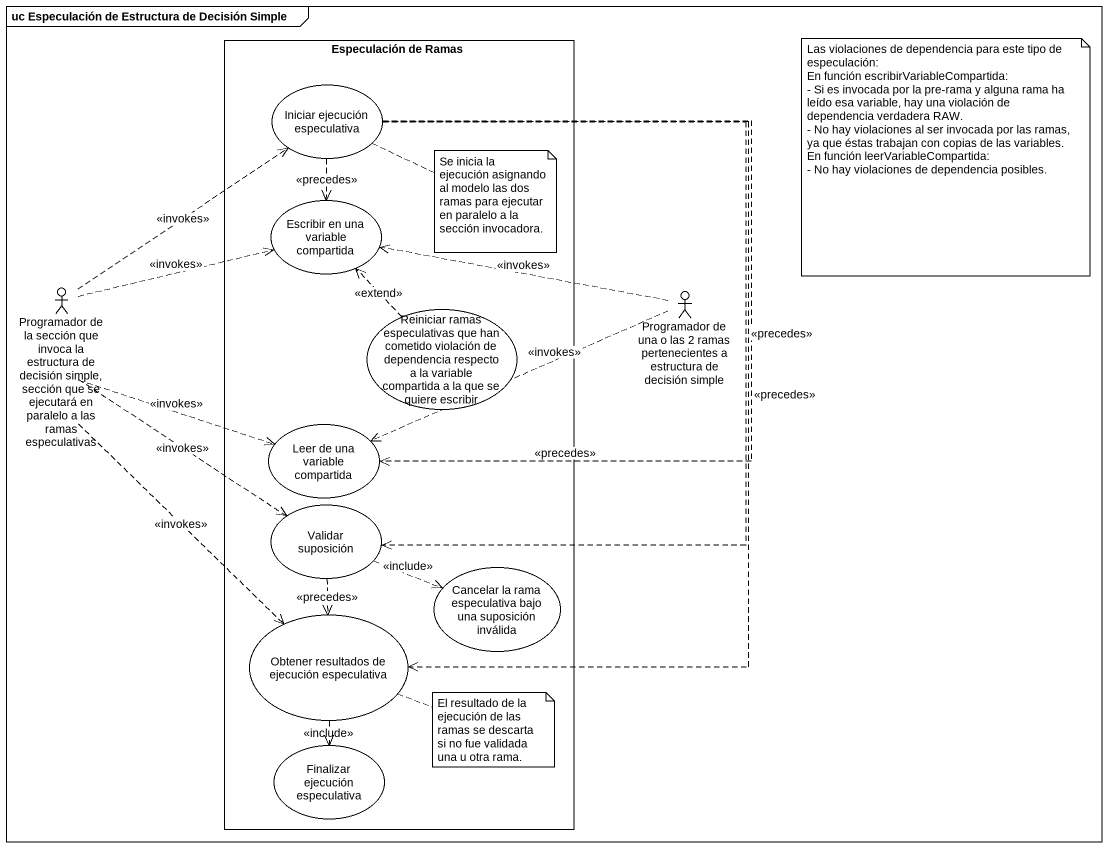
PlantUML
@startuml
mainframe uc Especulación de Estructura de Decisión Simple
rectangle "Especulación de Ramas" as Especulación_de_Ramas {
  usecase "Iniciar ejecución especulativa" as Iniciar_ejecución
  usecase "Escribir en una variable compartida" as Escribir_en_una_variable
  usecase "Reiniciar ramas especulativas que han cometido violación de dependencia respecto a la variable compartida a la que se quiere escribir" as Reiniciar_ramas
  usecase "Leer de una variable compartida" as Leer_de_una_variable
  usecase "Validar suposición" as Validar_suposición
  usecase "Cancelar la rama especulativa bajo una suposición inválida" as Cancelar_la_rama
  usecase "Obtener resultados de ejecución especulativa" as Obtener_resultados_de
  usecase "Finalizar ejecución especulativa" as Finalizar_ejecución
}
actor "Programador de la sección que invoca la estructura de decisión simple, sección que se ejecutará en paralelo a las ramas especulativas" as Programador_de_la_sección
actor "Programador de una o las 2 ramas pertenecientes a estructura de decisión simple" as Programador_de_una_o_las_2
Iniciar_ejecución ..> Leer_de_una_variable : <<precedes>>
Iniciar_ejecución ..> Validar_suposición : <<precedes>>
Escribir_en_una_variable <.up. Iniciar_ejecución : <<precedes>>
Programador_de_la_sección .up.> Iniciar_ejecución : <<invokes>>
Programador_de_la_sección .right.> Escribir_en_una_variable : <<invokes>>
Programador_de_la_sección .right.> Leer_de_una_variable : <<invokes>>
Programador_de_la_sección ..> Validar_suposición : <<invokes>>
Programador_de_la_sección ..> Obtener_resultados_de : <<invokes>>
Reiniciar_ramas .up.> Escribir_en_una_variable : <<extend>>
Programador_de_una_o_las_2 .left.> Escribir_en_una_variable : <<invokes>>
Programador_de_una_o_las_2 .left.> Leer_de_una_variable : <<invokes>>
Validar_suposición .right.> Cancelar_la_rama : <<include>>
Validar_suposición ..> Obtener_resultados_de : <<precedes>>
Obtener_resultados_de <.up. Iniciar_ejecución : <<precedes>>
Obtener_resultados_de ..> Finalizar_ejecución : <<include>>
note as N1
  Las violaciones de dependencia para este tipo de especulación:
  En función escribirVariableCompartida:
  - Si es invocada por la pre-rama y alguna rama ha leído esa variable, hay una violación de dependencia verdadera RAW.
  - No hay violaciones al ser invocada por las ramas, ya que éstas trabajan con copias de las variables.
  En función leerVariableCompartida:
  - No hay violaciones de dependencia posibles.
end note
note right of Iniciar_ejecución : Se inicia la ejecución asignando al modelo las dos ramas para ejecutar en paralelo a la sección invocadora.
note right of Obtener_resultados_de : El resultado de la ejecución de las ramas se descarta si no fue validada una u otra rama.
@enduml
